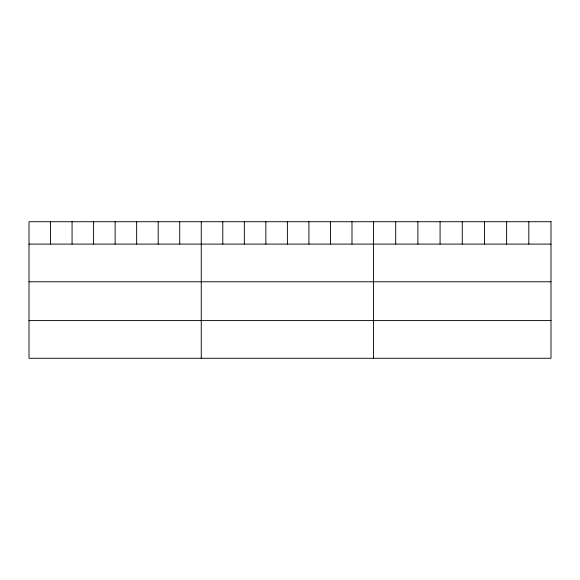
<?xml version="1.0" encoding="UTF-8"?>
<svg xmlns="http://www.w3.org/2000/svg" width="580" height="580" viewBox="0 0 580 580"><rect width="100%" height="100%" fill="white"/><g stroke="black" fill="none" stroke-linecap="round" stroke-linejoin="round"><path stroke-width="0.87" d="M29 244.1L551 244.1M29 281.779L551 281.779M29 320.595L551 320.595M528.815 221.727L528.815 244.1M506.63 221.727L506.63 244.1M484.445 221.727L484.445 244.1M462.26 221.727L462.26 244.1M440.075 221.727L440.075 244.1M417.89 221.727L417.89 244.1M395.705 221.727L395.705 244.1M373.52 221.727L373.52 358.273M351.988 221.727L351.988 244.1M330.455 221.727L330.455 244.1M308.923 221.727L308.923 244.1M287.39 221.727L287.39 244.1M265.857 221.727L265.857 244.1M244.325 221.727L244.325 244.1M222.792 221.727L222.792 244.1M201.26 221.727L201.26 358.273M179.727 221.727L179.727 244.1M158.195 221.727L158.195 244.1M136.662 221.727L136.662 244.1M115.13 221.727L115.13 244.1M93.597 221.727L93.597 244.1M72.065 221.727L72.065 244.1M50.532 221.727L50.532 244.1M551 221.727L29 221.727L29 358.273L551 358.273L551 221.727"/></g></svg>
